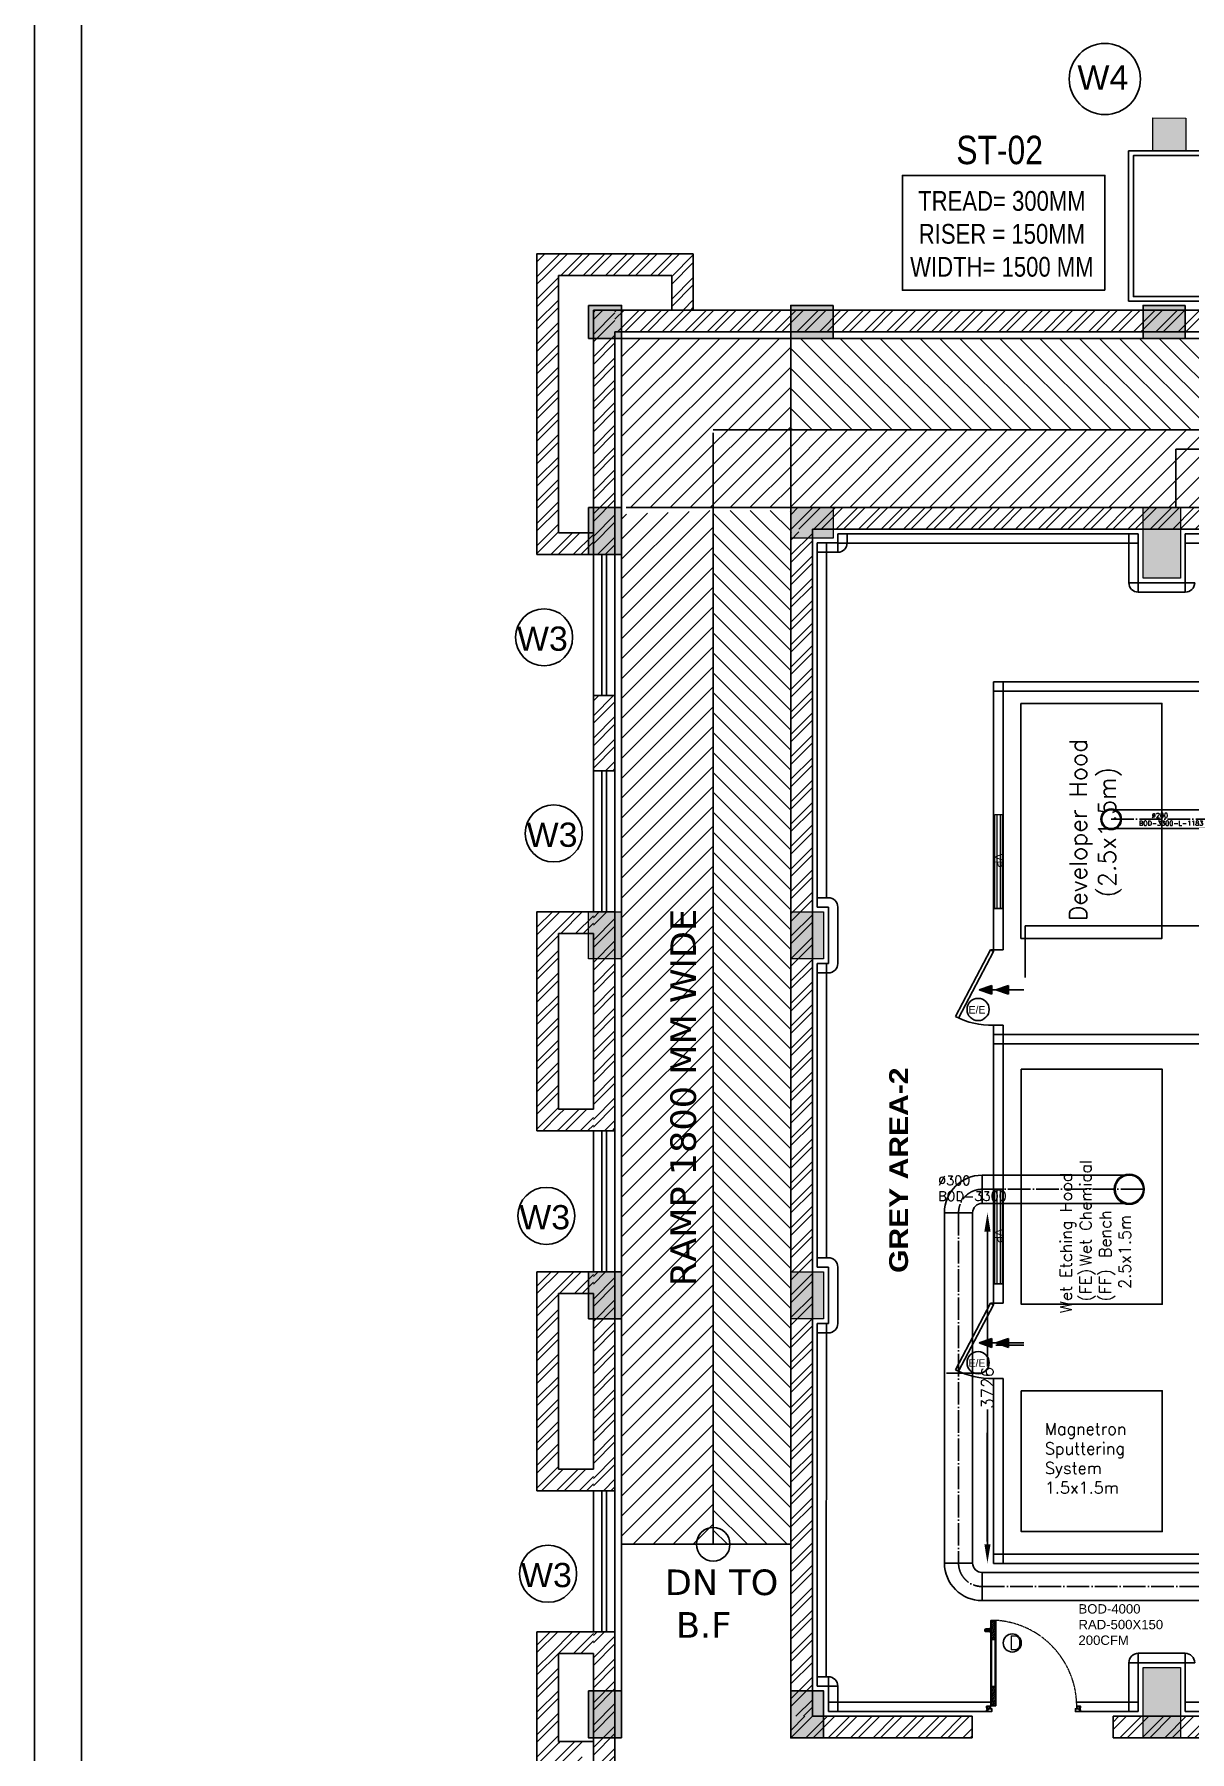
# Model space of a CAD drawing. Header units: millimetres. Extents: x 1731 to 55573, y 1167 to 54427.
# Drawn here: x 1731 to 14022, y 16934 to 35205 of the extents above; entities that cross this region are included whole.
import ezdxf
from ezdxf.lldxf.tags import DXFTag

# ---------------------------------------------------------------- set-up
doc = ezdxf.new("R2010")
doc.units = ezdxf.units.MM
for name, pattern in [('ACAD_ISO04W100', [30, 24, -3, 0, -3]), ('DASHED', [68.417539, 45.611692, -22.805846]), ('HIDDEN', [0.375, 0.25, -0.125])]:
    doc.linetypes.add(name, pattern=pattern)
for name, color, linetype, lineweight in [('100MM THICK WALL PANEL', 11, 'Continuous', 25), ('COL', 121, 'Continuous', 0), ('EMERGENCY', 1, 'HIDDEN', 60)]:
    doc.layers.add(name, color=color, linetype=linetype, lineweight=lineweight)
for name, color, linetype in [('AHU-01 SAD', 3, 'Continuous'), ('AHU-3 SAD', 5, 'Continuous'), ('DOOR', 7, 'Continuous'), ('EQUIPMENT', 5, 'Continuous'), ('EX-TXT', 7, 'Continuous'), ('EXHAUST DUICT', 1, 'Continuous'), ('HACH', 8, 'Continuous'), ('ILA-HATCH', 8, 'Continuous'), ('MATERIAL-MOVE', 7, 'Continuous'), ('RAILING', 2, 'Continuous'), ('step', 6, 'Continuous'), ('TEXT', 7, 'Continuous'), ('VIEW PANEL', 5, 'Continuous'), ('WINDOW', 4, 'Continuous')]:
    doc.layers.add(name, color=color, linetype=linetype)
doc.styles.add('HBA-DimT', font='arial.ttf', dxfattribs={"width": 0.8})
doc.styles.add('ISTD', font='verdana.ttf', dxfattribs={"height": 300})
doc.styles.add('Legend', font='romant.shx')
doc.styles.add('ROMANS', font='romans.shx')
doc.styles.get("Standard").update_dxf_attribs({"font": 'arial.ttf'})
doc.styles.add('sTXT-1', font='', dxfattribs={"height": 400})
doc.styles.get('sTXT-1').set_extended_font_data('Arial Black')
tags = doc.linetypes.add('2001-FIRST FLOOR$0$CENTER', pattern=[2, 1.25, -0.25, 0.25, -0.25]).pattern_tags.tags
tags[10:11] = [DXFTag(74, 4), DXFTag(75, 0), DXFTag(340, '0'), DXFTag(46, 1.0), DXFTag(50, 0.0), DXFTag(44, 0.0), DXFTag(45, 0.0)]
tags[8:9] = [DXFTag(74, 4), DXFTag(75, 0), DXFTag(340, '0'), DXFTag(46, 1.0), DXFTag(50, 0.0), DXFTag(44, 0.0), DXFTag(45, 0.0)]
tags[6:7] = [DXFTag(74, 4), DXFTag(75, 0), DXFTag(340, '0'), DXFTag(46, 1.0), DXFTag(50, 0.0), DXFTag(44, 0.0), DXFTag(45, 0.0)]
tags[4:5] = [DXFTag(74, 4), DXFTag(75, 0), DXFTag(340, '0'), DXFTag(46, 1.0), DXFTag(50, 0.0), DXFTag(44, 0.0), DXFTag(45, 0.0)]
doc.dimstyles.new('CGMP CP LINE', dxfattribs={"dimtxt": 130, "dimasz": 200, "dimexe": 0.18, "dimexo": 0.0625, "dimgap": 0.09, "dimtad": 0, "dimdec": 0, "dimzin": 0, "dimdsep": 46, "dimtxsty": 'ROMANS', "dimcen": 0.09, "dimclrd": 1, "dimclre": 251, "dimadec": 0, "dimazin": 0, "dimtfac": 1, "dimtdec": 0, "dimtofl": 0, "dimtmove": 0, "dimatfit": 3, "dimfxl": 0.18, "dimtolj": 1, "dimtzin": 0, "dimlwd": -1, "dimlwe": 5, "dimarcsym": 0})
pattern_1 = [(45, (-2102322.3, 903200.87), (-106.066017, 106.066017), [])]
pattern_2 = [(45, (758282.55, 4224425.88), (-119.324269, 119.324269), []), (45, (758362.1, 4224425.88), (-119.324269, 119.324269), [])]

# ---------------------------------------------------------------- blocks, each defined once
blk = doc.blocks.new('eee')
at = {"layer": 'EMERGENCY', "linetype": 'Continuous', "lineweight": -2}
for p, q in [((538577, 10059), (538552, 10011)), ((538552, 10011), (538552, 10059)), ((538552, 10011), (539638, 9439)), ((539663, 9487), (538577, 10059))]:
    blk.add_line(p, q, dxfattribs=at)
at = {"layer": 'EMERGENCY', "linetype": 'Continuous', "lineweight": -2, "extrusion": (0, 0, -1)}
blk.add_ellipse((538552, 10011), major_axis=(1226, 46), ratio=1, start_param=-0.001096, end_param=0.522502, dxfattribs=at)
blk = doc.blocks.new('E.E')
at = {"layer": 'MATERIAL-MOVE'}
for points in [[(11022.7, -536.9), (11047.3, -545.4), (11047.3, -528.4)], [(11055.3, -536.9), (11079.8, -545.4), (11079.8, -528.4)]]:
    blk.add_hatch(color=1, dxfattribs=at).paths.add_polyline_path(points)
at = {"layer": 'MATERIAL-MOVE', "color": 1, "extrusion": (0, 0, -1)}
for p, q in [((11047.3, -528.4), (11022.7, -536.9)), ((11047.3, -528.4), (11047.3, -545.4)), ((11079.8, -528.4), (11055.3, -536.9)), ((11079.8, -528.4), (11079.8, -545.4)), ((11022.7, -536.9), (11047.3, -545.4)), ((11047.3, -536.9), (11109.9, -536.9)), ((11055.3, -536.9), (11079.8, -545.4))]:
    blk.add_line(p, q, dxfattribs=at)
blk = doc.blocks.new('897 Door')
at = {"layer": 'DOOR', "lineweight": 9}
h = blk.add_hatch(dxfattribs=at)
h.set_pattern_fill('HONEY', color=8, scale=3, angle=136.8468, style=0)
h.set_pattern_definition([(136.8467669, (-2004342.976, -763653.955), (-16.064962686, 3.754173196), [9.525, -19.05]), (256.8467669, (-2004342.976, -763653.955), (4.781271985, -15.789752395), [9.525, -19.05]), (196.8467669, (-2004342.976, -763653.955), (-11.2836907, -12.0355792), [-19.05, 9.525])])
h.paths.add_polyline_path([(46, 610), (46, 656), (46, 560)])
edge = h.paths.add_edge_path()
edge.add_line((46, 656), (90, 656))
edge.add_line((90, 656), (90, 836))
edge.add_arc((89, 836), 0.8, 0.0314, 90)
edge.add_line((89, 837), (46, 837))
edge.add_arc((46, 836), 0.8, 90, 180.0504)
edge.add_line((46, 836), (46, 656))
at = {"layer": 'DOOR'}
blk.add_hatch(color=77, dxfattribs=at).paths.add_polyline_path([(96, 819), (91, 819), (91, 669), (96, 669)])
at = {"layer": 'DOOR', "lineweight": 9}
h = blk.add_hatch(color=77, dxfattribs=at)
h.paths.add_polyline_path([(45, 767), (39, 767), (39, 722), (45, 722)])
h.paths.add_polyline_path([(39, 757), (-3, 757, 1.04), (-3, 732), (39, 732)])
h = blk.add_hatch(dxfattribs=at)
h.set_pattern_fill('HONEY', color=8, scale=3, angle=136.8468, style=0)
h.set_pattern_definition([(136.8467669, (-2004342.733, -763352.985), (-16.064962686, 3.754173196), [9.525, -19.05]), (256.8467669, (-2004342.733, -763352.985), (4.781271985, -15.789752395), [9.525, -19.05]), (196.8467669, (-2004342.733, -763352.985), (-11.2836907, -12.0355792), [-19.05, 9.525])])
h.paths.add_polyline_path([(90, 210), (46, 210), (46, 34), (72, 34), (72, 31), (90, 31)])
h = blk.add_hatch(dxfattribs=at)
h.set_pattern_fill('ANSI31', color=8, scale=0.5, style=0)
h.set_pattern_definition([(135, (-2077743.7346, -806458.6468), (1.1225320151, 1.1225320151), [])])
edge = h.paths.add_edge_path()
edge.add_line((40, -1), (40, 23))
edge.add_arc((42, 28), 5, 180, 246.4218, ccw=False)
edge.add_line((37, 28), (37, -1))
edge.add_line((37, -1), (40, -1))
h = blk.add_hatch(dxfattribs=at)
h.set_pattern_fill('ANSI31', color=8, scale=0.5, angle=136.8468, style=0)
h.set_pattern_definition([(91.846766914, (-2151754.2943, -1479184.6056), (1.5866754347, 0.05115969955), [])])
edge = h.paths.add_edge_path()
edge.add_line((46, 30), (71, 30))
edge.add_line((71, 30), (71, 33))
edge.add_line((71, 33), (42, 33))
edge.add_arc((42, 28), 4.5, 379.4789, 450, ccw=False)
at = {"layer": 'DOOR', "color": 6, "linetype": 'Continuous', "ltscale": 180}
for p, q in [((45, 656), (91, 656)), ((45, 212), (91, 212))]:
    blk.add_line(p, q, dxfattribs=at)
at = {"layer": 'DOOR', "color": 8, "linetype": '2001-FIRST FLOOR$0$CENTER', "lineweight": 5}
for p, q in [((57, 0), (0, 0)), ((839, 0), (896, 0))]:
    blk.add_line(p, q, dxfattribs=at)
at = {"layer": 'DOOR', "color": 230}
for p, q in [((856, 24), (856, 3)), ((892, 25), (857, 25)), ((857, 4), (857, 23)), ((857, 2), (865, 2)), ((858, 24), (891, 24)), ((865, 4), (858, 4)), ((866, 3), (866, 3)), ((892, 23), (892, 15)), ((892, 15), (893, 15)), ((893, 15), (893, 24))]:
    blk.add_line(p, q, dxfattribs=at)
at = {"layer": 'DOOR', "color": 144}
for points in [[(84, 659), (91, 659), (91, 837, 0.414214), (90, 838), (46, 838, 0.414214), (45, 837), (45, 659), (52, 659)], [(84, 660), (90, 660, 0.414214), (90, 660), (90, 836, 0.414214), (89, 837), (46, 837, 0.414214), (46, 836), (46, 660, 0.414214), (46, 660), (52, 660)], [(51, 209), (46, 209), (46, 34), (71, 34, -0.414214), (72, 33), (72, 31), (90, 31), (90, 209), (80, 209)]]:
    blk.add_lwpolyline(points, format="xyb", close=True, dxfattribs=at)
at = {"layer": 'DOOR', "color": 77, "lineweight": 9}
for points in [[(91, 669), (96, 669), (96, 816), (91, 816)], [(45, 722), (39, 722), (39, 767), (45, 767)]]:
    blk.add_lwpolyline(points, close=True, dxfattribs=at)
blk.add_lwpolyline([(39, 757), (-3, 757, 1.04), (-3, 732), (39, 732)], format="xyb", dxfattribs=at)
at = {"layer": 'DOOR', "color": 6, "linetype": 'Continuous', "ltscale": 180}
for points in [[(45, 212), (50, 212), (50, 656), (45, 656)], [(91, 212), (86, 212), (86, 656), (91, 656)]]:
    blk.add_lwpolyline(points, close=True, dxfattribs=at)
at = {"layer": 'DOOR', "color": 144}
blk.add_lwpolyline([(80, 210), (45, 210), (45, 34, 0.414214), (46, 33), (71, 33, -0.414214), (72, 33), (72, 31, 0.414214), (72, 30), (90, 30, 0.414214), (91, 31), (91, 210), (80, 210)], format="xyb", dxfattribs=at)
at = {"layer": 'DOOR', "color": 230}
for points in [[(4, 23), (4, 15), (3, 15), (3, 24, -0.414214), (4, 25), (36, 25, -0.414214), (36, 24), (36, 14, 0.414214), (37, 13), (39, 13, -0.414214), (40, 13), (40, 3, -0.414214), (39, 2), (31, 2, -0.414214), (30, 3), (30, 3, -0.414214), (31, 4), (38, 4, 0.414214), (39, 4), (39, 11, 0.414214), (38, 12), (36, 12, -0.414214), (35, 13), (35, 23, 0.414214), (35, 24), (5, 24, 0.414214), (4, 23)], [(5, -24, -0.414214), (4, -23), (4, -15), (3, -15), (3, -24, 0.414214), (4, -25), (53, -25, 0.414214), (53, -24), (53, 2, 0.414214), (53, 2), (30, 2), (30, 1), (51, 1, -0.414214), (52, 1), (52, -23, -0.414214), (51, -24), (5, -24)], [(891, -24, 0.414214), (892, -23), (892, -15), (893, -15), (893, -24, -0.414214), (892, -25), (843, -25, -0.414214), (843, -24), (843, 2, -0.414214), (843, 2), (866, 2), (866, 1), (845, 1, 0.414214), (844, 1), (844, -23, 0.414214), (845, -24), (891, -24)]]:
    blk.add_lwpolyline(points, format="xyb", dxfattribs=at)
at = {"layer": 'DOOR', "color": 45}
for points in [[(18, 24), (6, 24), (4, 22), (4, 13), (3, 13), (3, 11, 0.414214), (4, 10), (16, 10, -0.414214), (17, 9), (17, -9, -0.414214), (16, -10), (4, -10, 0.414214), (3, -11), (3, -13), (4, -13), (4, -22), (6, -24), (18, -24), (18, -23), (7, -23), (5, -21), (5, -12, -0.414214), (6, -11), (16, -11, 0.414214), (18, -9), (18, 9, 0.414214), (16, 11), (6, 11, -0.414214), (5, 12), (5, 21), (7, 23), (18, 23)], [(878, 24), (890, 24), (892, 22), (892, 13), (893, 13), (893, 11, -0.414214), (892, 10), (880, 10, 0.414214), (879, 9), (879, -9, 0.414214), (880, -10), (892, -10, -0.414214), (893, -11), (893, -13), (892, -13), (892, -22), (890, -24), (878, -24), (878, -23), (889, -23), (891, -21), (891, -12, 0.414214), (890, -11), (880, -11, -0.414214), (878, -9), (878, 9, -0.414214), (880, 11), (890, 11, 0.414214), (891, 12), (891, 21), (889, 23), (878, 23)]]:
    blk.add_lwpolyline(points, format="xyb", close=True, dxfattribs=at)
at = {"layer": 'DOOR', "color": 234}
for points in [[(40, 23), (40, 14), (37, 14), (37, 28)], [(42, 33), (71, 33), (71, 30), (47, 30)]]:
    blk.add_lwpolyline(points, dxfattribs=at)
at = {"layer": 'DOOR', "color": 142}
blk.add_circle((42, 28), 5, dxfattribs=at)
at = {"layer": 'DOOR', "color": 6, "lineweight": 9}
for radius in [3.46, 1.92]:
    blk.add_circle((42, 28), radius, dxfattribs=at)
at = {"layer": 'DOOR', "color": 152, "linetype": 'HIDDEN', "lineweight": 9, "ltscale": 5}
blk.add_arc((41, 24), 815, 358.5159, 86.551, dxfattribs=at)
at = {"layer": 'DOOR', "color": 230}
for centre, radius, start, end in [((857, 24), 0.6, 90, 180), ((857, 3), 0.6, 180, 270), ((858, 23), 0.6, 90, 180), ((858, 4), 0.6, 180, 270), ((865, 3), 0.3, 360, 90), ((865, 3), 0.3, 270, 0), ((891, 23), 0.6, 0, 90), ((892, 24), 0.6, 0, 90)]:
    blk.add_arc(centre, radius, start, end, dxfattribs=at)
blk = doc.blocks.new('VP')
at = {"layer": 'VIEW PANEL', "lineweight": 15}
for p, q in [((41442, 26473), (42442, 26473)), ((41442, 26437), (42442, 26437))]:
    blk.add_line(p, q, dxfattribs=at)
blk.add_lwpolyline([(41442, 26416), (41442, 26496), (42442, 26496), (42442, 26416), (41442, 26416)], dxfattribs=at)
at = {"layer": 'VIEW PANEL', "color": 0, "insert": (41859, 26496), "char_height": 80, "attachment_point": 1}
blk.add_mtext_dynamic_manual_height_columns('VP', width=97.09, gutter_width=12.5, heights=[0], dxfattribs=at)
blk = doc.blocks.new('LAYOUT')
at = {"color": 1}
for centre in [(721873, 25395), (721873, 21637)]:
    blk.add_circle(centre, 118, dxfattribs=at)
at = {"layer": '100MM THICK WALL PANEL'}
for p, q in [((720160, 26484), (720160, 30360)), ((720160, 30360), (720380, 30360)), ((720260, 26584), (720260, 30360)), ((720380, 30455), (723577, 30455)), ((720380, 30455), (720380, 30260)), ((720380, 30355), (723577, 30355)), ((720480, 30455), (720480, 30360)), ((723477, 29935), (723477, 30455)), ((723577, 29835), (723577, 30455)), ((724077, 30455), (728126, 30455)), ((724077, 30455), (724077, 29835)), ((724077, 30355), (728126, 30355)), ((720160, 30260), (720380, 30260)), ((723477, 29935), (724177, 29935)), ((723577, 29835), (724077, 29835)), ((722038, 28880), (738342, 28880)), ((722038, 26012), (722038, 28880)), ((722138, 26028), (722138, 28880)), ((722038, 28780), (738342, 28780)), ((720160, 26584), (720280, 26584)), ((720160, 26484), (720280, 26484)), ((720280, 26484), (720280, 25884)), ((720380, 26484), (720380, 25884)), ((722038, 26470), (722138, 26470)), ((722038, 26028), (722138, 26028)), ((720160, 22654), (720160, 25884)), ((720160, 25884), (720280, 25884)), ((720160, 25784), (720280, 25784)), ((720260, 22754), (720260, 25884)), ((722037, 25228), (722138, 25228)), ((722038, 22254), (722038, 25228)), ((722138, 22270), (722138, 25228)), ((722038, 25130), (732649, 25130)), ((722038, 25030), (732725, 25030)), ((722038, 23476), (722138, 23476)), ((720160, 22754), (720280, 22754)), ((720160, 22654), (720280, 22654)), ((720280, 22654), (720280, 22054)), ((720380, 22654), (720380, 22054)), ((722038, 22477), (722138, 22477)), ((722038, 22270), (722138, 22270)), ((720160, 18195), (720160, 22054)), ((720160, 22054), (720280, 22054)), ((720160, 21954), (720280, 21954)), ((720256, 18295), (720260, 22054)), ((722138, 21820), (722138, 21873)), ((722038, 19500), (722038, 21470)), ((722038, 21470), (722138, 21470)), ((722138, 19500), (722138, 21470)), ((722038, 19600), (735959, 19600)), ((722038, 19500), (735959, 19500)), ((723577, 18545), (723577, 17925)), ((723577, 18545), (724077, 18545)), ((724077, 18545), (724077, 17925)), ((720160, 18295), (720280, 18295)), ((720280, 18295), (720280, 17925)), ((723477, 18445), (724177, 18445)), ((723477, 18445), (723477, 17925)), ((720160, 18195), (720380, 18195)), ((720380, 18195), (720380, 17925)), ((720280, 18025), (722004, 18025)), ((720280, 17925), (722019, 17925)), ((722922, 18025), (723577, 18025)), ((722962, 17925), (723577, 17925)), ((724077, 18025), (728126, 18025)), ((724077, 17925), (728126, 17925))]:
    blk.add_line(p, q, dxfattribs=at)
for centre, start, end in [((720380, 30360), 270, 360), ((723577, 29935), 180, 270), ((724077, 29935), 270, 0), ((720280, 26484), 0, 90), ((720280, 25884), 270, 0), ((720280, 22654), 0, 90), ((720280, 22054), 270, 0), ((723577, 18445), 90, 180), ((724077, 18445), 0, 90), ((720280, 18195), 0, 89.9388)]:
    blk.add_arc(centre, 100, start, end, dxfattribs=at)
at = {"layer": 'DOOR', "color": 1}
blk.add_circle((722236, 18655), 96.3, dxfattribs=at)
at = {"layer": 'DOOR', "color": 152, "linetype": 'DASHED', "lineweight": 9, "ltscale": 3, "xscale": 1.124944829411621, "yscale": 1.124944829411621, "zscale": 1.124944829411621, "rotation": 0.03772105012852647}
blk.add_blockref('897 Door', (721959, 17953), dxfattribs=at)
at = {"layer": 'EMERGENCY', "linetype": 'Continuous', "lineweight": -2, "xscale": 0.6523822030247233, "yscale": 0.6523822030247233, "zscale": 0.6523822030247233, "rotation": 269.9999999999928}
for p in [(715475, 377370), (715475, 373612)]:
    blk.add_blockref('eee', p, dxfattribs=at)
at = {"layer": 'EMERGENCY', "xscale": -5.452798637622378, "yscale": 5.452798637622378, "zscale": 5.452798637622378, "rotation": 180}
for p in [(661779, 22677), (661779, 18919)]:
    blk.add_blockref('E.E', p, dxfattribs=at)
at = {"layer": 'VIEW PANEL', "color": 0, "rotation": 270}
for p in [(695634, 68912), (695634, 64918)]:
    blk.add_blockref('VP', p, dxfattribs=at)
at = {"color": 1, "char_height": 80, "width": 2993.87, "attachment_point": 1}
for insert in [(721771, 25431), (721771, 21673)]:
    blk.add_mtext('E/E', dxfattribs=dict(at, insert=insert))
at = {"layer": 'TEXT', "insert": (720927, 22592), "char_height": 200, "attachment_point": 1, "rotation": 90, "style": 'sTXT-1'}
blk.add_mtext_dynamic_manual_height_columns('GREY AREA-2', width=4354.85, gutter_width=12.5, heights=[0], dxfattribs=at)
at = {"layer": 'TEXT', "insert": (722199, 18732), "char_height": 150, "attachment_point": 1, "style": 'ROMANS'}
blk.add_mtext_dynamic_manual_height_columns('D', width=4705.43, gutter_width=12.5, heights=[0], dxfattribs=at)
blk = doc.blocks.new('*D146')
at = {"color": 251, "linetype": 'Continuous', "lineweight": 5, "transparency": 16777216}
for p, q in [((11871, 22667), (11871, 22667)), ((11871, 18940), (11871, 18940))]:
    blk.add_line(p, q, dxfattribs=at)
at = {"color": 1, "transparency": 16777216}
for p, q in [((11871, 22467), (11871, 21033)), ((11871, 19140), (11871, 20574))]:
    blk.add_line(p, q, dxfattribs=at)
for points in [[(11838, 22467), (11904, 22467), (11871, 22667)], [(11838, 19140), (11904, 19140), (11871, 18940)]]:
    blk.add_solid(points, dxfattribs=at)
at = {"layer": 'Defpoints', "color": 0, "transparency": 16777216}
for p in [(11713, 22667), (11713, 18940), (11871, 18940)]:
    blk.add_point(p, dxfattribs=at)
at = {"color": 0, "transparency": 16777216, "insert": (11871, 20804), "char_height": 130, "attachment_point": 5, "rotation": 90, "style": 'ROMANS'}
blk.add_mtext('\\A1;3726', dxfattribs=at)

msp = doc.modelspace()

# ---------------------------------------------------------------- hatches: boundary and pattern name
at = {"layer": 'HACH', "ltscale": 1000}
h = msp.add_hatch(color=256, dxfattribs=at)
h.dxf.hatch_style = 1
h.paths.add_polyline_path([(13631.1, 34315), (13981.1, 34314), (13981.1, 33964), (13631.1, 33965)])
h = msp.add_hatch(color=256, dxfattribs=at)
h.dxf.hatch_style = 1
h.paths.add_polyline_path([(10228.2, 32320.2), (10228.2, 31970.2), (9778.2, 31970.2), (9778.2, 32320.2)])
h = msp.add_hatch(color=256, dxfattribs=at)
h.dxf.hatch_style = 1
h.paths.add_polyline_path([(10228.2, 30170.2), (10228.2, 29845.2), (9778.2, 29845.2), (9778.2, 30170.2)])
h = msp.add_hatch(color=256, dxfattribs=at)
h.dxf.hatch_style = 1
h.paths.add_polyline_path([(13925.7, 30170.2), (13925.7, 29420.2), (13525.7, 29420.2), (13525.7, 30170.2)])
h = msp.add_hatch(color=256, dxfattribs=at)
h.dxf.hatch_style = 1
h.paths.add_polyline_path([(7978.2, 25369), (7628.2, 25369), (7628.2, 25869), (7978.2, 25869)])
h = msp.add_hatch(color=256, dxfattribs=at)
h.dxf.hatch_style = 1
h.paths.add_polyline_path([(10128.2, 25369), (9778.2, 25369), (9778.2, 25869), (10128.2, 25869)])
h = msp.add_hatch(color=256, dxfattribs=at)
h.dxf.hatch_style = 1
h.paths.add_polyline_path([(10128.2, 21539), (9778.2, 21539), (9778.2, 22039), (10128.2, 22039)])
h = msp.add_hatch(color=256, dxfattribs=at)
h.dxf.hatch_style = 1
h.paths.add_polyline_path([(13925.7, 17830.2), (13925.7, 17080.2), (13525.7, 17080.2), (13525.7, 17830.2)])
at = {"layer": 'ILA-HATCH', "ltscale": 12}
h = msp.add_hatch(dxfattribs=at)
h.set_pattern_fill('ANSI32', color=256, scale=450)
h.set_pattern_definition([(45, (-3458075.94, 810632.52), (-119.324269, 119.324269), []), (45, (-3457996.39, 810632.52), (-119.324269, 119.324269), [])])
h.paths.add_polyline_path([(30398.2, 32270.2), (7908.2, 32270.2), (7908.2, 32040.2), (30398.2, 32040.2)])
h = msp.add_hatch(dxfattribs=at)
h.set_pattern_fill('ANSI32', color=256, scale=450)
h.set_pattern_definition([(45, (-2735764.15, 810662.52), (-119.324269, 119.324269), []), (45, (-2735684.6, 810662.52), (-119.324269, 119.324269), [])])
h.paths.add_polyline_path([(9778.2, 30170.2), (30168.2, 30170.2), (30168.2, 29940.2), (9778.2, 29940.2)])
h = msp.add_hatch(dxfattribs=at)
h.set_pattern_fill('ANSI32', color=256, scale=450)
h.set_pattern_definition(pattern_2)
h.paths.add_polyline_path([(7078.2, 25869), (7078.2, 25639), (7678.2, 25639), (7678.2, 25869)])
h = msp.add_hatch(dxfattribs=at)
h.set_pattern_fill('ANSI32', color=256, scale=450)
h.set_pattern_definition(pattern_2)
h.paths.add_polyline_path([(7308.2, 25639), (7308.2, 23539), (7078.2, 23539), (7078.2, 25639)])
h = msp.add_hatch(dxfattribs=at)
h.set_pattern_fill('ANSI32', color=256, scale=450)
h.set_pattern_definition(pattern_2)
h.paths.add_polyline_path([(7678.2, 23769), (7678.2, 23539), (7308.2, 23539), (7308.2, 23769)])
at = {"layer": 'WINDOW', "ltscale": 12}
h = msp.add_hatch(dxfattribs=at)
h.set_pattern_fill('ANSI32', color=8, scale=450)
h.set_pattern_definition(pattern_2)
h.paths.add_polyline_path([(7308.2, 29900.2), (7308.2, 29670.2), (7678.2, 29670.2), (7678.2, 29900.2)])
h.paths.add_polyline_path([(7308.2, 32640.2), (7308.2, 29670.2), (7078.2, 29670.2), (7078.2, 32640.2)])
h.paths.add_polyline_path([(7078.2, 32870.2), (7078.2, 32640.2), (8511.7, 32640.2), (8511.7, 32870.2)])
h.paths.add_polyline_path([(8741.7, 32870.2), (8741.7, 32270.2), (8511.7, 32270.2), (8511.7, 32870.2)])
h = msp.add_hatch(color=8, dxfattribs=at)
h.dxf.hatch_style = 1
h.paths.add_polyline_path([(7978.2, 31970.2), (7978.2, 32320.2), (7628.2, 32320.2), (7628.2, 31970.2)])
h = msp.add_hatch(dxfattribs=at)
h.set_pattern_fill('ANSI32', color=8, scale=450)
h.set_pattern_definition([(45, (-2735914.15, 810632.52), (-119.324269, 119.324269), []), (45, (-2735834.6, 810632.52), (-119.324269, 119.324269), [])])
h.paths.add_polyline_path([(7908.2, 18209), (7678.2, 18209), (7678.2, 16810.2), (7908.2, 16810.2)])
h.paths.add_polyline_path([(7908.2, 22039), (7678.2, 22039), (7678.2, 19709), (7908.2, 19709)])
h.paths.add_polyline_path([(7908.2, 25869), (7678.2, 25869), (7678.2, 23539), (7908.2, 23539)])
h.paths.add_polyline_path([(7908.2, 28170.2), (7678.2, 28170.2), (7678.2, 27369), (7908.2, 27369)])
h.paths.add_polyline_path([(7678.2, 29670.2), (7908.2, 29670.2), (7908.2, 32270.2), (7678.2, 32270.2)])
h.paths.add_polyline_path([(7908.2, 10950.2), (7678.2, 10950.2), (7678.2, 9220.2), (7908.2, 9220.2)])
h.paths.add_polyline_path([(7678.2, 12450.2), (7908.2, 12450.2), (7908.2, 13789), (7678.2, 13789)])
h = msp.add_hatch(color=8, dxfattribs=at)
h.dxf.hatch_style = 1
h.paths.add_polyline_path([(13975.7, 32320.2), (13975.7, 31970.2), (13525.7, 31970.2), (13525.7, 32320.2)])
h = msp.add_hatch(dxfattribs=at)
h.set_pattern_fill('ANSI31', color=8, scale=1200)
h.set_pattern_definition(pattern_1)
h.paths.add_polyline_path([(7978.2, 30170.2), (9778.2, 30170.2), (9778.2, 31970.2), (7978.2, 31970.2)])
h.paths.add_polyline_path([(27140.1, 30170.2), (30168.2, 30170.2), (30168.2, 31970.2), (27140.1, 31970.2)])
h = msp.add_hatch(dxfattribs=at)
h.set_pattern_fill('ANSI31', color=8, scale=1200, angle=90)
h.set_pattern_definition([(135, (-2102322.3, 903200.87), (-106.066017, -106.066017), [])])
h.paths.add_polyline_path([(9778.2, 30995.2), (27140.1, 30995.2), (27140.1, 31970.2), (9778.2, 31970.2)])
h = msp.add_hatch(dxfattribs=at)
h.set_pattern_fill('ANSI31', color=8, scale=1200)
h.set_pattern_definition(pattern_1)
h.paths.add_polyline_path([(9778.2, 30170.2), (27140.1, 30170.2), (27140.1, 30995.2), (9778.2, 30995.2)])
h = msp.add_hatch(color=8, dxfattribs=at)
h.dxf.hatch_style = 1
h.paths.add_polyline_path([(7978.2, 29670.2), (7628.2, 29670.2), (7628.2, 30170.2), (7978.2, 30170.2)])
h = msp.add_hatch(dxfattribs=at)
h.set_pattern_fill('ANSI31', color=8, scale=1200)
h.set_pattern_definition([(45, (-2102322.3, 903170.87), (-106.066017, 106.066017), [])])
h.paths.add_polyline_path([(7978.2, 19140.2), (8953.2, 19140.2), (8953.2, 30140.2), (7978.2, 30096.8)])
h = msp.add_hatch(dxfattribs=at)
h.set_pattern_fill('ANSI31', color=8, scale=1200, angle=90)
h.set_pattern_definition([(135, (-2102322.3, 903170.87), (-106.066017, -106.066017), [])])
h.paths.add_polyline_path([(8953.2, 30140.2), (9778.2, 30140.2), (9778.2, 19140.2), (8953.2, 19140.2)])
h = msp.add_hatch(dxfattribs=at)
h.set_pattern_fill('ANSI32', color=8, scale=450)
h.set_pattern_definition([(45, (-2735764.15, 810632.52), (-119.324269, 119.324269), []), (45, (-2735684.6, 810632.52), (-119.324269, 119.324269), [])])
h.paths.add_polyline_path([(9778.2, 17310.2), (10008.2, 17310.2), (10008.2, 29910.2), (9778.2, 29910.2)])
h = msp.add_hatch(dxfattribs=at)
h.set_pattern_fill('ANSI32', color=8, scale=450)
h.set_pattern_definition(pattern_2)
h.paths.add_polyline_path([(7308.2, 19939), (7308.2, 19709), (7678.2, 19709), (7678.2, 19939)])
h.paths.add_polyline_path([(7308.2, 21809), (7308.2, 19709), (7078.2, 19709), (7078.2, 21809)])
h.paths.add_polyline_path([(7078.2, 22039), (7078.2, 21809), (7678.2, 21809), (7678.2, 22039)])
h = msp.add_hatch(color=8, dxfattribs=at)
h.dxf.hatch_style = 1
h.paths.add_polyline_path([(7978.2, 21539), (7628.2, 21539), (7628.2, 22039), (7978.2, 22039)])
h = msp.add_hatch(dxfattribs=at)
h.set_pattern_fill('ANSI32', color=8, scale=450)
h.set_pattern_definition(pattern_2)
h.paths.add_polyline_path([(7308.2, 17040.2), (7308.2, 16810.2), (7558.2, 16810.2), (7558.2, 17040.2)])
h.paths.add_polyline_path([(7308.2, 17979), (7308.2, 16810.2), (7078.2, 16810.2), (7078.2, 17979)])
h.paths.add_polyline_path([(7078.2, 18209), (7078.2, 17979), (7678.2, 17979), (7678.2, 18209)])
h = msp.add_hatch(color=8, dxfattribs=at)
h.dxf.hatch_style = 1
h.paths.add_polyline_path([(7978.2, 17080.2), (7628.2, 17080.2), (7628.2, 17580.2), (7978.2, 17580.2)])
h = msp.add_hatch(color=8, dxfattribs=at)
h.dxf.hatch_style = 1
h.paths.add_polyline_path([(10128.2, 17080.2), (9778.2, 17080.2), (9778.2, 17580.2), (10128.2, 17580.2)])
h = msp.add_hatch(dxfattribs=at)
h.set_pattern_fill('ANSI32', color=8, scale=450)
h.set_pattern_definition([(45, (-2735764.15, 812922.52), (-119.324269, 119.324269), []), (45, (-2735684.6, 812922.52), (-119.324269, 119.324269), [])])
h.paths.add_polyline_path([(11708.2, 17080.2), (11708.2, 17310.2), (9778.2, 17310.2), (9778.2, 17080.2)])
h.paths.add_polyline_path([(26568.2, 17310.2), (26568.2, 17080.2), (30168.2, 17080.2), (30168.2, 17310.2)])
h.paths.add_polyline_path([(13208.2, 17310.2), (13208.2, 17080.2), (25068.2, 17080.2), (25068.2, 17310.2)])

# ---------------------------------------------------------------- linework, layer by layer
at = {"color": 7}
for points in [[(1731.4, 54427.2), (55572.9, 54427.2), (55572.9, 1166.8), (1731.4, 1166.8)], [(2231.4, 53927.2), (55072.9, 53927.2), (55072.9, 1666.8), (2231.4, 1666.8)]]:
    msp.add_lwpolyline(points, close=True, dxfattribs=at)
at = {"layer": 'AHU-01 SAD', "color": 8}
for p, q in [((12271.3, 25720.1, 99), (16522.8, 25720.1, 99)), ((12271.3, 25720.1, 99), (12271.3, 25170.1, 99)), ((11868.7, 20324, 99), (11868.7, 19168.8, 99))]:
    msp.add_line(p, q, dxfattribs=at)
at = {"layer": 'AHU-3 SAD', "elevation": 99}
msp.add_lwpolyline([(13874.8, 30791.9), (15414.3, 30791.9), (15414.3, 30170.2), (13874.8, 30170.2)], close=True, dxfattribs=at)
at = {"layer": 'COL', "ltscale": 1000}
for p, q in [((13631.1, 34315, 99), (13981.1, 34314, 99)), ((13631.1, 33965, 99), (13631.1, 34315, 99)), ((13981.1, 34314, 99), (13981.1, 33964, 99)), ((13981.1, 33964, 99), (13631.1, 33965, 99))]:
    msp.add_line(p, q, dxfattribs=at)
at = {"layer": 'COL', "ltscale": 1000, "elevation": 99}
for points in [[(10228.2, 30170.2), (10228.2, 29845.2), (9778.2, 29845.2), (9778.2, 30170.2)], [(13925.7, 30170.2), (13925.7, 29420.2), (13525.7, 29420.2), (13525.7, 30170.2)], [(7978.2, 25369), (7628.2, 25369), (7628.2, 25869), (7978.2, 25869)], [(10128.2, 25369), (9778.2, 25369), (9778.2, 25869), (10128.2, 25869)], [(10128.2, 21539), (9778.2, 21539), (9778.2, 22039), (10128.2, 22039)], [(13925.7, 17830.2), (13925.7, 17080.2), (13525.7, 17080.2), (13525.7, 17830.2)]]:
    msp.add_lwpolyline(points, close=True, dxfattribs=at)
at = {"layer": 'EQUIPMENT', "elevation": 99}
for points in [[(12227.2, 28086.6), (13727.2, 28086.6), (13727.2, 25586.6), (12227.2, 25586.6), (12227.2, 28086.6)], [(12230, 24194.6), (13730, 24194.6), (13730, 21694.6), (12230, 21694.6), (12230, 24194.6)], [(12230, 20774.2), (13730, 20774.2), (13730, 19274.2), (12230, 19274.2), (12230, 20774.2)]]:
    msp.add_lwpolyline(points, dxfattribs=at)
at = {"layer": 'EXHAUST DUICT', "color": 1}
for p, q in [((13187.4, 26953.9, 99), (14480.2, 26953.9, 99)), ((13187.4, 26753.9, 99), (14480.2, 26753.9, 99)), ((11813.4, 23066.8, 99), (13379.5, 23066.8, 99)), ((11813.4, 22766.8, 99), (11813.4, 23066.8, 99)), ((11413.4, 22666.8, 99), (11413.4, 18940.5, 99)), ((11713.4, 22666.8, 99), (11413.4, 22666.8, 99)), ((11713.4, 22666.8, 99), (11713.4, 18940.5, 99)), ((11813.4, 22766.8, 99), (13379.5, 22766.8, 99)), ((12258.5, 21259.4, 99), (11958.5, 21259.4, 99)), ((11806.7, 20959.4, 99), (11433.5, 20959.4, 99)), ((11713.4, 18940.5, 99), (11413.4, 18940.5, 99)), ((11813.4, 18840.5, 99), (28848.1, 18840.5, 99)), ((11813.4, 18840.5, 99), (11813.4, 18540.5, 99)), ((11813.4, 18540.5, 99), (28848.1, 18540.5, 99))]:
    msp.add_line(p, q, dxfattribs=at)
at = {"layer": 'EXHAUST DUICT', "color": 0, "linetype": 'ACAD_ISO04W100', "ltscale": 10}
for p, q in [((13187.4, 26853.9, 99), (14480.2, 26853.9, 99)), ((13529.5, 22916.8, 99), (11813.4, 22916.8, 99)), ((11563.4, 22666.8, 99), (11563.4, 18940.5, 99)), ((11813.4, 18690.5, 99), (28848.1, 18690.5, 99))]:
    msp.add_line(p, q, dxfattribs=at)
at = {"layer": 'EXHAUST DUICT', "color": 1}
for centre, radius in [((13187.4, 26853.9, 99), 110), ((13187.4, 26853.9, 99), 100), ((13379.5, 22916.8, 99), 160), ((13379.5, 22916.8, 99), 150)]:
    msp.add_circle(centre, radius, dxfattribs=at)
for centre, radius, start, end in [((11813.4, 22666.8, 99), 400, 90, 180), ((11813.4, 22666.8, 99), 100, 90, 180), ((11813.4, 18940.5, 99), 400, 180, 270), ((11813.4, 18940.5, 99), 100, 180, 270)]:
    msp.add_arc(centre, radius, start, end, dxfattribs=at)
at = {"layer": 'EXHAUST DUICT', "color": 0, "linetype": 'ACAD_ISO04W100', "ltscale": 10}
for centre, start, end in [((11813.4, 22666.8, 99), 90, 180), ((11813.4, 18940.5, 99), 180, 270)]:
    msp.add_arc(centre, 250, start, end, dxfattribs=at)
at = {"layer": 'RAILING', "color": 7, "ltscale": 12}
for p, q in [((7078.2, 25869, 99), (7908.2, 25869, 99)), ((7078.2, 23539, 99), (7078.2, 25869, 99)), ((7908.2, 25869, 99), (7908.2, 23539, 99)), ((7308.2, 25639, 99), (7678.2, 25639, 99)), ((7308.2, 23769, 99), (7308.2, 25639, 99)), ((7678.2, 23769, 99), (7678.2, 25639, 99)), ((7308.2, 23769, 99), (7678.2, 23769, 99)), ((7078.2, 23539, 99), (7908.2, 23539, 99)), ((25068.2, 17310.2, 99), (13208.2, 17310.2, 99)), ((13208.2, 17080.2, 99), (13208.2, 17310.2, 99)), ((25068.2, 17080.2, 99), (13208.2, 17080.2, 99))]:
    msp.add_line(p, q, dxfattribs=at)
at = {"layer": 'step', "ltscale": 12}
for q in [(9778.2, 31970.2, 99), (8028.2, 30170.2, 99)]:
    msp.add_line((9778.2, 30170.2, 99), q, dxfattribs=at)
at = {"layer": 'WINDOW', "color": 8, "ltscale": 12}
for p, q in [((13373.2, 32365.2, 99), (13373.2, 33965.2, 99)), ((8741.7, 32870.2, 99), (7078.2, 32870.2, 99)), ((7078.2, 29670.2, 99), (7078.2, 32870.2, 99)), ((8741.7, 32870.2, 99), (8741.7, 32270.2, 99)), ((8511.7, 32640.2, 99), (7308.2, 32640.2, 99)), ((7308.2, 29900.2, 99), (7308.2, 32640.2, 99)), ((8511.7, 32640.2, 99), (8511.7, 32270.2, 99)), ((7678.2, 32270.2, 99), (7678.2, 29670.2, 99)), ((7908.2, 32040.2, 99), (30168.2, 32040.2, 99)), ((7908.2, 32040.2, 99), (7908.2, 29670.2, 99)), ((30168.2, 31970.2, 99), (7978.2, 31970.2, 99)), ((7978.2, 31970.2, 99), (7978.2, 17080.2, 99)), ((8953.2, 30995.2, 99), (27140.1, 30995.2, 99)), ((8953.2, 19140.2, 99), (8953.2, 30965.2, 99)), ((21288.2, 30170.2, 99), (9778.2, 30170.2, 99)), ((9778.2, 30170.2, 99), (9778.2, 17080.2, 99)), ((7678.2, 29900.2, 99), (7308.2, 29900.2, 99)), ((30168.2, 29940.2, 99), (10008.2, 29940.2, 99)), ((10008.2, 29940.2, 99), (10008.2, 17309.7, 99)), ((7908.2, 29670.2, 99), (7078.2, 29670.2, 99)), ((7678.2, 29670.2, 99), (7678.2, 28170.2, 99)), ((7768.2, 29670.2, 99), (7768.2, 28170.2, 99)), ((7818.2, 29670.2, 99), (7818.2, 28170.2, 99)), ((7908.2, 29670.2, 99), (7908.2, 28170.2, 99)), ((7678.2, 28170.2, 99), (7678.2, 27369, 99)), ((7908.2, 28170.2, 99), (7678.2, 28170.2, 99)), ((7908.2, 28170.2, 99), (7908.2, 27369, 99)), ((7678.2, 27369, 99), (7908.2, 27369, 99)), ((7678.2, 27369, 99), (7678.2, 25869, 99)), ((7768.2, 27369, 99), (7768.2, 25869, 99)), ((7818.2, 27369, 99), (7818.2, 25869, 99)), ((7908.2, 27369, 99), (7908.2, 25869, 99)), ((7678.2, 23539, 99), (7678.2, 22039, 99)), ((7768.2, 23539, 99), (7768.2, 22039, 99)), ((7818.2, 23539, 99), (7818.2, 22039, 99)), ((7908.2, 23539, 99), (7908.2, 22039, 99)), ((7078.2, 22039, 99), (7908.2, 22039, 99)), ((7078.2, 19709, 99), (7078.2, 22039, 99)), ((7908.2, 22039, 99), (7908.2, 19709, 99)), ((7308.2, 21809, 99), (7678.2, 21809, 99)), ((7308.2, 19939, 99), (7308.2, 21809, 99)), ((7678.2, 21809, 99), (7678.2, 19939, 99)), ((7308.2, 19939, 99), (7678.2, 19939, 99)), ((7078.2, 19709, 99), (7908.2, 19709, 99)), ((7678.2, 19709, 99), (7678.2, 18209, 99)), ((7768.2, 19709, 99), (7768.2, 18209, 99)), ((7818.2, 19709, 99), (7818.2, 18209, 99)), ((7908.2, 19709, 99), (7908.2, 18209, 99)), ((9778.2, 19140.2, 99), (7978.2, 19140.2, 99)), ((7078.2, 18209, 99), (7908.2, 18209, 99)), ((7078.2, 16810.2, 99), (7078.2, 18209, 99)), ((7908.2, 18209, 99), (7908.2, 16810.2, 99)), ((7308.2, 17979, 99), (7678.2, 17979, 99)), ((7308.2, 17040.2, 99), (7308.2, 17979, 99)), ((7678.2, 17979, 99), (7678.2, 16810.2, 99)), ((11863.1, 17413.9, 99), (11906.4, 17413.9, 99)), ((11708.2, 17310.2, 99), (10008.2, 17310.2, 99)), ((11708.2, 17080.2, 99), (11708.2, 17310.2, 99)), ((7678.2, 17040.2, 99), (7308.2, 17040.2, 99)), ((7858.2, 17080.2, 99), (7788.2, 17080.2, 99)), ((11708.2, 17080.2, 99), (9778.2, 17080.2, 99))]:
    msp.add_line(p, q, dxfattribs=at)
at = {"layer": 'WINDOW', "color": 8, "ltscale": 12, "elevation": 99}
for points in [[(13373.2, 33965.2), (23623.2, 33965.2), (23623.2, 33915.2), (13423.2, 33915.2), (13423.2, 32415.2), (23623.2, 32415.2), (23623.2, 32365.2), (13373.2, 32365.2)], [(7678.2, 32270.2), (30398.2, 32270.2), (30398.2, 25403.9), (30768.2, 25403.9)]]:
    msp.add_lwpolyline(points, dxfattribs=at)
for points in [[(13119.7, 32481.6), (10966.4, 32481.6), (10966.4, 33703.6), (13119.7, 33703.6)], [(7628.2, 32320.2), (7978.2, 32320.2), (7978.2, 31970.2), (7628.2, 31970.2)], [(10228.2, 32320.2), (10228.2, 31970.2), (9778.2, 31970.2), (9778.2, 32320.2)], [(13975.7, 32320.2), (13975.7, 31970.2), (13525.7, 31970.2), (13525.7, 32320.2)], [(7978.2, 29670.2), (7628.2, 29670.2), (7628.2, 30170.2), (7978.2, 30170.2)], [(7978.2, 21539), (7628.2, 21539), (7628.2, 22039), (7978.2, 22039)], [(7978.2, 17080.2), (7628.2, 17080.2), (7628.2, 17580.2), (7978.2, 17580.2)], [(10128.2, 17080.2), (9778.2, 17080.2), (9778.2, 17580.2), (10128.2, 17580.2)]]:
    msp.add_lwpolyline(points, close=True, dxfattribs=at)
at = {"layer": 'WINDOW', "color": 8, "ltscale": 12}
for centre, radius in [((13120, 34729.6, 170.5), 378.7), ((7153.8, 28789.3, 99), 303.7), ((7256.7, 26703.3, 99), 303.7), ((7177.8, 22633.8, 99), 303.7), ((8953.2, 19140.2, 99), 178.8), ((7196.6, 18826.7, 99), 303.7)]:
    msp.add_circle(centre, radius, dxfattribs=at)

# ---------------------------------------------------------------- block references
msp.add_blockref('LAYOUT', (-710101.4, -565, 99), dxfattribs=at)

# ---------------------------------------------------------------- texts
at = {"layer": 'AHU-01 SAD', "color": 8, "insert": (12839.3, 18502.8, 99), "char_height": 100, "attachment_point": 1}
msp.add_mtext_dynamic_manual_height_columns('BOD-4000\\PRAD-500X150\\P200CFM', width=18673.862, gutter_width=12.5, heights=[742.3], dxfattribs=at)
at = {"layer": 'EX-TXT', "color": 3, "insert": (13483.1, 26919.8, 99), "char_height": 50, "attachment_point": 1, "style": 'Legend'}
msp.add_mtext_dynamic_manual_height_columns('    %%C200\\PBOD-3300-L-1183', width=798.121, gutter_width=1, heights=[0], dxfattribs=at)
at = {"layer": 'EX-TXT', "color": 7, "insert": (11346.2, 23061.2, 99), "char_height": 100, "attachment_point": 1, "style": 'Legend'}
msp.add_mtext_dynamic_manual_height_columns('%%C300\\PBOD-3300', width=798.121, gutter_width=1, heights=[0], dxfattribs=at)
at = {"layer": 'TEXT', "attachment_point": 8, "style": 'HBA-DimT'}
for s, insert, char_height, width in [('ST-02', (12000.2, 33819, 99.6), 302.7, 8461.984), ('TREAD= 300MM\\PRISER = 150MM\\PWIDTH= 1500 MM', (12024.6, 32623.7, 99.6), 210.21, 5876.378)]:
    msp.add_mtext(s, dxfattribs=dict(at, insert=insert, char_height=char_height, width=width))
at = {"layer": 'TEXT', "attachment_point": 1, "rotation": 90, "style": 'ROMANS'}
for s, insert, char_height in [('Developer Hood\\P  (2.5x1.5m)', (12742.7, 25768.3, 99), 185), ('Wet Etching Hood\\P\\pxi-3,l4,t4;(FE)^IWet Chemical\\P(FF)^I Bench\\P\\pi0,l0,tz;   2.5x1.5m', (12644.8, 21600.2, 198), 125)]:
    msp.add_mtext_dynamic_manual_height_columns(s, width=2993.918, gutter_width=7.95, heights=[0], dxfattribs=dict(at, insert=insert, char_height=char_height))
at = {"layer": 'TEXT', "insert": (12395.9, 20430.2, 99), "char_height": 125, "attachment_point": 1, "style": 'ROMANS'}
msp.add_mtext_dynamic_manual_height_columns(' Magnetron\\P Sputtering\\P System\\P 1.5x1.5m', width=2993.918, gutter_width=7.95, heights=[0], dxfattribs=at)
at = {"layer": 'WINDOW', "color": 8, "ltscale": 12, "char_height": 257.76, "width": 4979.088, "attachment_point": 1}
for s, insert in [('W4', (12828.6, 34873.3, 99)), ('W3', (6866.5, 28904.1, 27.5)), ('W3', (6969.4, 26818.1, 27.5)), ('W3', (6890.5, 22748.6, 27.5)), ('W3', (6909.3, 18941.5, 27.5))]:
    msp.add_mtext(s, dxfattribs=dict(at, insert=insert))
at = {"layer": 'WINDOW', "color": 8, "ltscale": 12, "insert": (8774.7, 21885.4, 99), "char_height": 272.16, "width": 30896.448, "attachment_point": 7, "rotation": 90, "style": 'ISTD'}
msp.add_mtext('RAMP 1800 MM WIDE', dxfattribs=at)
at = {"layer": 'WINDOW', "color": 8, "ltscale": 12, "insert": (8438.8, 18145.9, 99), "char_height": 272.16, "width": 30896.448, "attachment_point": 7, "style": 'ISTD'}
msp.add_mtext('DN TO \\P B.F', dxfattribs=at)

# ---------------------------------------------------------------- dimensions: what is measured, and where the dimension line sits
at = {"color": 7}
dim = msp.add_linear_dim(base=(11871.1, 18940.5, 99), p1=(11713.4, 22666.8, 99), p2=(11713.4, 18940.5, 99), angle=90, dimstyle='CGMP CP LINE', override={"dimfxlon": 1, "dimarcsym": 1}, dxfattribs=at)
dim.commit()
dim.dimension.update_dxf_attribs({"geometry": '*D146', "text_midpoint": (11871.1, 20803.6, 99)})

doc.saveas('drawing.dxf')
